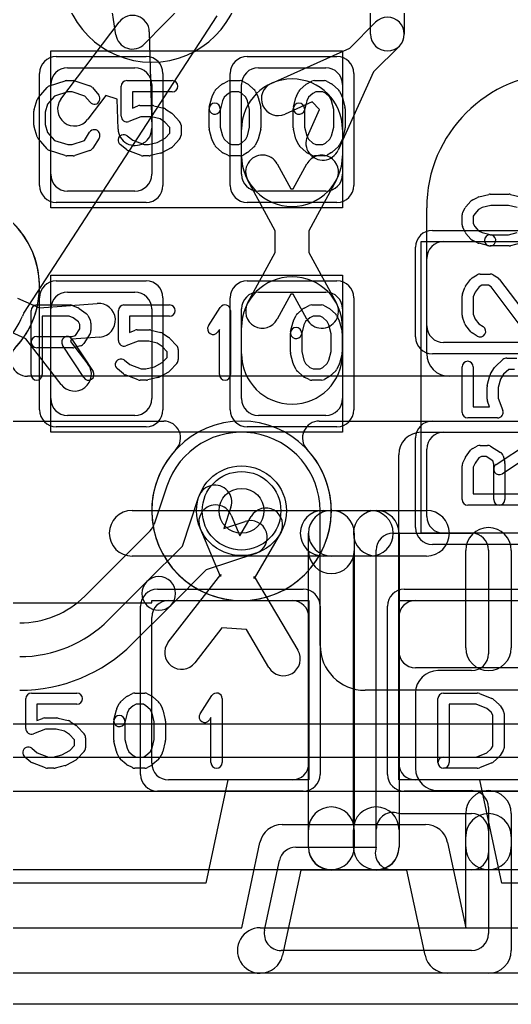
# Model space of a CAD drawing. Extents: x 0 to 23.1, y -0.5 to 20.
# Drawn here: x 12.112 to 14.302, y 0 to 4.389 of the extents above; entities that cross this region are included whole.
import ezdxf

# ---------------------------------------------------------------- set-up
doc = ezdxf.new("R2010")
doc.units = 0
for name, color, linetype in [('Hole', 1, 'CONTINUOUS'), ('L1', 3, 'CONTINUOUS'), ('L2', 3, 'CONTINUOUS'), ('L3', 3, 'CONTINUOUS'), ('L4', 3, 'CONTINUOUS'), ('MetalMask-A', 176, 'CONTINUOUS'), ('Outline', 7, 'CONTINUOUS'), ('PartsArea-A', 111, 'CONTINUOUS'), ('PartsSilk-A', 221, 'CONTINUOUS'), ('Resist-A', 2, 'CONTINUOUS'), ('Resist-B', 2, 'CONTINUOUS'), ('Silk-A', 140, 'CONTINUOUS')]:
    doc.layers.add(name, color=color, linetype=linetype)

msp = doc.modelspace()

# ---------------------------------------------------------------- linework, layer by layer
at = {"layer": 'Hole'}
msp.add_circle((13.1, 2.2), 0.1, dxfattribs=at)
at = {"layer": 'L1'}
for p, q in [((12.54018, 4.3221), (12.5023, 4.56976)), ((13.675, 4.325), (13.675, 4.52314)), ((13.825, 4.52314), (13.825, 4.325)), ((12.84305, 4.46023), (12.66796, 4.28103)), ((12.29544, 4.03558), (12.55447, 4.37863)), ((13.58167, 4.26273), (13.69697, 4.37803)), ((12.6893, 4.33529), (12.69993, 3.90556)), ((13.23243, 4.10508), (13.58167, 4.26273)), ((13.80303, 4.27197), (13.68773, 4.15667)), ((12.325, 4.175), (12.625, 4.175)), ((13.175, 4.175), (13.475, 4.175)), ((13.68773, 4.15667), (13.53008, 3.80743)), ((12.25, 3.7), (12.25, 4.1)), ((12.7, 4.1), (12.7, 3.7)), ((13.1, 3.7), (13.1, 4.1)), ((13.55, 4.1), (13.55, 3.7)), ((12.49517, 4.05118), (12.41514, 3.9452)), ((12.54669, 4.0344), (12.49517, 4.05118)), ((12.54997, 3.90186), (12.54669, 4.0344)), ((13.41442, 4.02265), (13.29415, 3.96836)), ((13.44765, 3.98942), (13.41442, 4.02265)), ((13.39336, 3.86915), (13.44765, 3.98942)), ((13.1, 3.78214), (13.1, 3.9)), ((13.55, 3.9), (13.55, 3.78214)), ((13.25905, 3.74642), (13.31945, 3.63489)), ((13.33055, 3.63489), (13.39095, 3.74642)), ((13.25, 3.44814), (13.12715, 3.675)), ((13.52285, 3.675), (13.4, 3.44814)), ((12.625, 3.625), (12.325, 3.625)), ((13.475, 3.625), (13.175, 3.625)), ((13.31945, 3.63489), (13.33055, 3.63489)), ((13.925, 2.9), (13.925, 3.55)), ((13.25, 3.35186), (13.25, 3.44814)), ((13.4, 3.44814), (13.4, 3.35186)), ((14, 3.4), (14.4, 3.4)), ((13.12715, 3.125), (13.25, 3.35186)), ((13.4, 3.35186), (13.52285, 3.125)), ((13.925, 3.025), (13.925, 3.325)), ((12.325, 3.175), (12.625, 3.175)), ((13.175, 3.175), (13.475, 3.175)), ((13.31945, 3.16511), (13.25905, 3.05358)), ((13.33055, 3.16511), (13.31945, 3.16511)), ((13.39095, 3.05358), (13.33055, 3.16511)), ((12.10246, 3.14765), (12.20025, 3.10419)), ((12.20025, 3.10419), (12.45745, 3.12431)), ((12.25, 2.7), (12.25, 3.1)), ((12.7, 3.1), (12.7, 2.7)), ((13.1, 2.7), (13.1, 3.1)), ((13.55, 3.1), (13.55, 2.7)), ((12.13934, 2.96711), (12.04156, 3.01056)), ((13.1, 2.9), (13.1, 3.01786)), ((13.55, 3.01786), (13.55, 2.9)), ((12.29673, 2.76272), (12.13934, 2.96711)), ((12.3427, 2.96488), (12.33819, 2.95472)), ((12.33819, 2.95472), (12.41557, 2.85424)), ((12.46915, 2.97477), (12.3427, 2.96488)), ((14.4, 2.95), (14, 2.95)), ((14.5, 2.8), (14.025, 2.8)), ((12.625, 2.625), (12.325, 2.625)), ((13.475, 2.625), (13.175, 2.625)), ((13.9, 2.55), (14.4, 2.55)), ((14, 2.55), (14.4, 2.55)), ((13.925, 2.175), (13.925, 2.475)), ((13.8, 1.57497), (13.8, 2.45)), ((13.05396, 2.1805), (13.09302, 2.08822)), ((13.09302, 2.08822), (13.14326, 2.17492)), ((13.00658, 1.9076), (12.91582, 2.12204)), ((13.27304, 2.09972), (13.15628, 1.89824)), ((14.4, 2.1), (14, 2.1)), ((12.77314, 1.61412), (13.00715, 1.91672)), ((13.00715, 1.91672), (13.00658, 1.9076)), ((13.15628, 1.89824), (13.15685, 1.90736)), ((13.15685, 1.90736), (13.35137, 1.57799)), ((12.775, 1.8), (13.325, 1.8)), ((13.875, 1.8), (14.425, 1.8)), ((12.7, 1.075), (12.7, 1.725)), ((13.4, 1.725), (13.4, 1.075)), ((13.8, 1.075), (13.8, 1.725)), ((13.01207, 1.67788), (12.8918, 1.52236)), ((13.12223, 1.671), (13.01207, 1.67788)), ((13.22221, 1.50171), (13.12223, 1.671)), ((14.42503, 1.5), (13.87497, 1.5)), ((13.325, 1), (12.775, 1)), ((14.425, 1), (13.875, 1))]:
    msp.add_line(p, q, dxfattribs=at)
msp.add_circle((13.1, 2.2), 0.2, dxfattribs=at)
for centre, radius, start, end in [((12.61432, 4.33344), 0.075, 1.41339, 142.94521), ((13.75, 4.325), 0.075, -45, 135), ((12.61432, 4.33344), 0.075, -171.30379, -44.3355), ((13.75, 4.325), 0.075, 180, 0), ((12.325, 4.1), 0.075, 90, 180), ((12.625, 4.1), 0.075, 0, 90), ((13.175, 4.1), 0.075, 90, 180), ((13.475, 4.1), 0.075, 0, 90), ((14.525, 3.55), 0.6, 90, 180), ((13.325, 3.9), 0.225, 0, 180), ((13.26329, 4.03672), 0.075, 114.29601, -65.70504), ((12.35529, 3.99039), 0.075, 142.94521, -37.0557), ((12.62495, 3.90371), 0.075, -178.58661, 1.41701), ((13.46172, 3.83829), 0.075, 155.70398, -24.29496), ((13.325, 3.78214), 0.225, 180, 0), ((13.1931, 3.71071), 0.075, 28.43425, -151.56321), ((13.4569, 3.71071), 0.075, -28.43425, 151.56321), ((12.325, 3.7), 0.075, 180, -90), ((12.625, 3.7), 0.075, -90, 0), ((13.175, 3.7), 0.075, 180, -90), ((13.475, 3.7), 0.075, -90, 0), ((14, 3.325), 0.075, 90, 180), ((13.325, 3.01786), 0.225, 0, 180), ((12.325, 3.1), 0.075, 90, 180), ((12.625, 3.1), 0.075, 0, 90), ((13.175, 3.1), 0.075, 90, 180), ((13.475, 3.1), 0.075, 0, 90), ((12.4633, 3.04954), 0.075, -85.5263, 94.47248), ((13.1931, 3.08929), 0.075, 151.56575, -28.43679), ((13.4569, 3.08929), 0.075, -151.56575, 28.43679), ((14, 3.025), 0.075, 180, -90), ((13.325, 2.9), 0.225, 180, 0), ((14.025, 2.9), 0.1, 180, -90), ((12.35615, 2.80848), 0.075, -142.39973, 37.59886), ((12.325, 2.7), 0.075, 180, -90), ((12.625, 2.7), 0.075, -90, 0), ((13.175, 2.7), 0.075, 180, -90), ((13.475, 2.7), 0.075, -90, 0), ((13.9, 2.45), 0.1, 90, 180), ((14, 2.475), 0.075, 90, 180), ((12.98489, 2.15127), 0.075, 22.93778, -157.05907), ((13.20815, 2.13732), 0.075, -30.08981, 149.90819), ((14, 2.175), 0.075, 180, -90), ((12.775, 1.725), 0.075, 90, 180), ((13.325, 1.725), 0.075, 0, 90), ((13.875, 1.725), 0.075, 90, 180), ((12.83247, 1.56824), 0.075, 142.28515, -37.71563), ((13.28679, 1.53985), 0.075, -149.43453, 30.56518), ((13.87497, 1.57497), 0.07497, 180, -90), ((12.775, 1.075), 0.075, 180, -90), ((13.325, 1.075), 0.075, -90, 0), ((13.875, 1.075), 0.075, 180, -90)]:
    msp.add_arc(centre, radius, start, end, dxfattribs=at)
at = {"layer": 'L2'}
msp.add_line((20.22071, 0.6), (2.37929, 0.6), dxfattribs=at)
for centre, start, end in [((12.7, 4.6), 90, -90), ((12.7, 4.6), -90, 90), ((11.8, 3.19999), -89.47865, 102.16638), ((13.1, 2.2), 90, -90), ((13.1, 2.2), -90, 90)]:
    msp.add_arc(centre, 0.40004, start, end, dxfattribs=at)
at = {"layer": 'L3'}
for p, q in [((14.8, 2.8), (12.1464, 2.8)), ((10.6465, 2.59996), (12.7535, 2.59996)), ((13.44651, 2.59996), (14.8, 2.59996)), ((20.22071, 0.6), (2.37929, 0.6))]:
    msp.add_line(p, q, dxfattribs=at)
for centre, radius, start, end in [((12.7, 4.6), 0.40004, 90, -90), ((12.7, 4.6), 0.40004, -90, 90), ((11.8, 3.2), 0.40004, -43.17675, -136.82325), ((12.1464, 2.87497), 0.07497, 136.82147, -90), ((12.7535, 2.52496), 0.075, -43.66025, 90), ((13.4465, 2.52495), 0.07501, 89.99236, -136.83681), ((13.09999, 2.19998), 0.40005, 136.92761, 43.16258)]:
    msp.add_arc(centre, radius, start, end, dxfattribs=at)
at = {"layer": 'L4'}
for p, q in [((12.13089, 3.08087), (12.99125, 4.40583)), ((12.76769, 2.31), (12.711, 2.14042)), ((12.83649, 2.04255), (12.91032, 2.26341)), ((13.05258, 2.21585), (13.02081, 2.12081)), ((13.45004, 1.59995), (13.45004, 2.2)), ((13.02081, 2.12081), (13.11585, 2.15258)), ((12.69234, 2.1106), (12.40182, 1.82005)), ((12.67845, 1.88451), (12.83649, 2.04255)), ((13.16341, 2.01032), (12.94255, 1.93649)), ((12.94255, 1.93649), (12.78451, 1.77845)), ((12.50791, 1.71397), (12.67845, 1.88451)), ((12.78451, 1.77845), (12.61398, 1.6079)), ((15.9769, 1.39995), (13.65004, 1.39995)), ((4.78812, 1.24991), (16.13658, 1.24991)), ((16.13658, 1.09991), (4.78812, 1.09991)), ((4.78812, 0.94987), (16.13658, 0.94987)), ((20.22071, 0.6), (2.37929, 0.6))]:
    msp.add_line(p, q, dxfattribs=at)
msp.add_circle((13.1, 2.2), 0.2, dxfattribs=at)
for centre, radius, start, end in [((12.19379, 3.04002), 0.07501, 146.99855, 157.89077), ((11.79999, 3.19999), 0.35005, -44.84954, -22.10779), ((13.1, 2.2), 0.35004, 0, 161.65512), ((12.69656, 2.33378), 0.075, -18.48568, -18.34798), ((12.98145, 2.23963), 0.075, -18.48568, 161.51587), ((13.13963, 2.08145), 0.075, -71.51432, 108.48413), ((12.63931, 2.16363), 0.075, -45, -44.38417), ((12.63987, 2.1642), 0.075, -44.9946, -18.48568), ((12.73148, 1.83148), 0.075, -45, 135), ((12.73148, 1.83148), 0.075, 135, -45), ((12.11194, 2.10996), 0.40997, -90.0028, -45.00297), ((12.11193, 2.10995), 0.56, -90.00102, -45), ((12.11193, 2.10995), 0.71, -90.00081, -45), ((13.65004, 1.59995), 0.2, 180, -90)]:
    msp.add_arc(centre, radius, start, end, dxfattribs=at)
at = {"layer": 'MetalMask-A'}
for p, q in [((12.325, 4.175), (12.625, 4.175)), ((13.175, 4.175), (13.475, 4.175)), ((12.25, 3.7), (12.25, 4.1)), ((12.7, 4.1), (12.7, 3.7)), ((13.1, 3.7), (13.1, 4.1)), ((13.55, 4.1), (13.55, 3.7)), ((12.625, 3.625), (12.325, 3.625)), ((13.475, 3.625), (13.175, 3.625)), ((14, 3.4), (14.4, 3.4)), ((13.925, 3.025), (13.925, 3.325)), ((12.325, 3.175), (12.625, 3.175)), ((13.175, 3.175), (13.475, 3.175)), ((12.25, 2.7), (12.25, 3.1)), ((12.7, 3.1), (12.7, 2.7)), ((13.1, 2.7), (13.1, 3.1)), ((13.55, 3.1), (13.55, 2.7)), ((14.4, 2.95), (14, 2.95)), ((12.625, 2.625), (12.325, 2.625)), ((13.475, 2.625), (13.175, 2.625)), ((14, 2.55), (14.4, 2.55)), ((13.925, 2.175), (13.925, 2.475)), ((14.4, 2.1), (14, 2.1)), ((12.775, 1.8), (13.325, 1.8)), ((13.875, 1.8), (14.425, 1.8)), ((12.7, 1.075), (12.7, 1.725)), ((13.4, 1.725), (13.4, 1.075)), ((13.8, 1.075), (13.8, 1.725)), ((13.325, 1), (12.775, 1)), ((14.425, 1), (13.875, 1))]:
    msp.add_line(p, q, dxfattribs=at)
for centre, start, end in [((12.325, 4.1), 90, 180), ((12.625, 4.1), 0, 90), ((13.175, 4.1), 90, 180), ((13.475, 4.1), 0, 90), ((12.325, 3.7), 180, -90), ((12.625, 3.7), -90, 0), ((13.175, 3.7), 180, -90), ((13.475, 3.7), -90, 0), ((14, 3.325), 90, 180), ((12.325, 3.1), 90, 180), ((12.625, 3.1), 0, 90), ((13.175, 3.1), 90, 180), ((13.475, 3.1), 0, 90), ((14, 3.025), 180, -90), ((12.325, 2.7), 180, -90), ((12.625, 2.7), -90, 0), ((13.175, 2.7), 180, -90), ((13.475, 2.7), -90, 0), ((14, 2.475), 90, 180), ((14, 2.175), 180, -90), ((12.775, 1.725), 90, 180), ((13.325, 1.725), 0, 90), ((13.875, 1.725), 90, 180), ((12.775, 1.075), 180, -90), ((13.325, 1.075), -90, 0), ((13.875, 1.075), 180, -90)]:
    msp.add_arc(centre, 0.075, start, end, dxfattribs=at)
at = {"layer": 'Outline'}
msp.add_line((20.65, 0), (1.95, 0), dxfattribs=at)
at = {"layer": 'PartsArea-A'}
for p, q in [((12.25, 3.55), (12.25, 4.25)), ((12.25, 4.25), (13.55, 4.25)), ((13.55, 4.25), (13.55, 3.55)), ((13.55, 3.55), (12.25, 3.55)), ((13.9, 2.1), (13.9, 3.4)), ((13.9, 3.4), (14.5, 3.4)), ((12.25, 2.55), (12.25, 3.25)), ((12.25, 3.25), (13.55, 3.25)), ((13.55, 3.25), (13.55, 2.55)), ((13.55, 2.55), (12.25, 2.55)), ((14.5, 2.1), (13.9, 2.1)), ((12.7, 1.79), (12.7, 1.8)), ((12.7, 1.8), (13.4, 1.8)), ((13.4, 1.8), (13.4, 1)), ((13.8, 1), (13.8, 1.8)), ((13.8, 1.8), (14.5, 1.8)), ((11.9, 1.79), (12.7, 1.79)), ((13.03836, 1), (12.94048, 0.53999)), ((13.4, 1), (13.03836, 1)), ((14.16164, 1), (13.8, 1)), ((14.25952, 0.54), (14.16164, 1)), ((12.94048, 0.53999), (11.65952, 0.54)), ((15.54048, 0.53999), (14.25952, 0.54))]:
    msp.add_line(p, q, dxfattribs=at)
at = {"layer": 'PartsSilk-A'}
for p, q in [((12.19508, 4.04239), (12.23397, 4.08683)), ((12.24516, 4.09418), (12.3146, 4.1164)), ((12.32222, 4.11759), (12.35, 4.11759)), ((12.3579, 4.11631), (12.42457, 4.09409)), ((12.43588, 4.08637), (12.46365, 4.05304)), ((12.56389, 3.95926), (12.56389, 4.09259)), ((12.58889, 4.11759), (12.79167, 4.11759)), ((12.98617, 4.07795), (13.01117, 4.10017)), ((13.0166, 4.10384), (13.03882, 4.11495)), ((13.05, 4.11759), (13.09444, 4.11759)), ((13.10684, 4.1143), (13.12629, 4.10319)), ((13.1305, 4.10017), (13.1555, 4.07795)), ((13.36117, 4.07795), (13.38617, 4.10017)), ((13.3916, 4.10384), (13.41382, 4.11495)), ((13.425, 4.11759), (13.46944, 4.11759)), ((13.48184, 4.1143), (13.50129, 4.10319)), ((13.5055, 4.10017), (13.5305, 4.07795)), ((12.26702, 4.04868), (12.23618, 4.01344)), ((12.32612, 4.06759), (12.26702, 4.04868)), ((12.34594, 4.06759), (12.32612, 4.06759)), ((12.40202, 4.0489), (12.34594, 4.06759)), ((12.42523, 4.02104), (12.40202, 4.0489)), ((12.79167, 4.06759), (12.61389, 4.06759)), ((12.61389, 4.06759), (12.61389, 3.99554)), ((12.95631, 3.99865), (12.96742, 4.0431)), ((12.96931, 4.04822), (12.98042, 4.07044)), ((13.02299, 4.04377), (13.01526, 4.02831)), ((13.04192, 4.0606), (13.02299, 4.04377)), ((13.0559, 4.06759), (13.04192, 4.0606)), ((13.0878, 4.06759), (13.0559, 4.06759)), ((13.09923, 4.06106), (13.0878, 4.06759)), ((13.11868, 4.04377), (13.09923, 4.06106)), ((13.12641, 4.02831), (13.11868, 4.04377)), ((13.16125, 4.07044), (13.17236, 4.04822)), ((13.17425, 4.0431), (13.18536, 3.99865)), ((13.33131, 3.99865), (13.34242, 4.0431)), ((13.34431, 4.04822), (13.35542, 4.07044)), ((13.39799, 4.04377), (13.39026, 4.02831)), ((13.41692, 4.0606), (13.39799, 4.04377)), ((13.4309, 4.06759), (13.41692, 4.0606)), ((13.4628, 4.06759), (13.4309, 4.06759)), ((13.47423, 4.06106), (13.4628, 4.06759)), ((13.49368, 4.04377), (13.47423, 4.06106)), ((13.50141, 4.02831), (13.49368, 4.04377)), ((13.53625, 4.07044), (13.54736, 4.04822)), ((13.54925, 4.0431), (13.56036, 3.99865)), ((12.17614, 3.98894), (12.19003, 4.03339)), ((12.23618, 4.01344), (12.225, 3.97766)), ((12.61389, 3.99554), (12.63832, 4.00484)), ((12.64722, 4.00648), (12.70278, 4.00648)), ((12.70884, 4.00573), (12.75328, 3.99462)), ((13.01526, 4.02831), (13.00481, 3.98653)), ((13.13611, 3.98951), (13.12641, 4.02831)), ((13.39026, 4.02831), (13.37981, 3.98653)), ((13.51111, 3.98951), (13.50141, 4.02831)), ((12.175, 3.91852), (12.175, 3.98148)), ((12.225, 3.97766), (12.225, 3.92234)), ((12.65182, 3.95648), (12.59779, 3.9359)), ((12.6997, 3.95648), (12.65182, 3.95648)), ((12.73696, 3.94717), (12.6997, 3.95648)), ((12.76109, 3.99117), (12.78887, 3.97265)), ((12.79343, 3.96875), (12.82399, 3.93542)), ((12.95556, 3.90741), (12.95556, 3.99259)), ((13.00556, 3.99259), (13.00556, 3.91049)), ((13.13611, 3.91049), (13.13611, 3.98951)), ((13.18611, 3.99259), (13.18611, 3.90741)), ((13.33056, 3.90741), (13.33056, 3.99259)), ((13.38056, 3.99259), (13.38056, 3.91049)), ((13.51111, 3.91049), (13.51111, 3.98951)), ((13.56111, 3.99259), (13.56111, 3.90741)), ((12.19003, 3.86661), (12.17614, 3.91106)), ((12.225, 3.92234), (12.23618, 3.88656)), ((12.75862, 3.93273), (12.73696, 3.94717)), ((12.78056, 3.90879), (12.75862, 3.93273)), ((12.78056, 3.8838), (12.78056, 3.90879)), ((12.83056, 3.91852), (12.83056, 3.87407)), ((13.00556, 3.91049), (13.01526, 3.87169)), ((13.12641, 3.87169), (13.13611, 3.91049)), ((13.38056, 3.91049), (13.39026, 3.87169)), ((13.50141, 3.87169), (13.51111, 3.91049)), ((12.23618, 3.88656), (12.26702, 3.85132)), ((12.40023, 3.8505), (12.42324, 3.88732)), ((12.59062, 3.87137), (12.61534, 3.8516)), ((12.75946, 3.86079), (12.78056, 3.8838)), ((12.96742, 3.8569), (12.95631, 3.90135)), ((13.01526, 3.87169), (13.02299, 3.85623)), ((13.11868, 3.85623), (13.12641, 3.87169)), ((13.18536, 3.90135), (13.17425, 3.8569)), ((13.34242, 3.8569), (13.33131, 3.90135)), ((13.39026, 3.87169), (13.39799, 3.85623)), ((13.49368, 3.85623), (13.50141, 3.87169)), ((13.56036, 3.90135), (13.54925, 3.8569)), ((12.23397, 3.81317), (12.19508, 3.85761)), ((12.26702, 3.85132), (12.32612, 3.83241)), ((12.32612, 3.83241), (12.34594, 3.83241)), ((12.34594, 3.83241), (12.40023, 3.8505)), ((12.46564, 3.86082), (12.43787, 3.81638)), ((12.58716, 3.81011), (12.55938, 3.83233)), ((12.61534, 3.8516), (12.66571, 3.83241)), ((12.66571, 3.83241), (12.68581, 3.83241)), ((12.68581, 3.83241), (12.72428, 3.84203)), ((12.72428, 3.84203), (12.75946, 3.86079)), ((12.82399, 3.85717), (12.79343, 3.82384)), ((12.98042, 3.82956), (12.96931, 3.85178)), ((13.01117, 3.79983), (12.98617, 3.82205)), ((13.02299, 3.85623), (13.04192, 3.8394)), ((13.04192, 3.8394), (13.0559, 3.83241)), ((13.0559, 3.83241), (13.0878, 3.83241)), ((13.0878, 3.83241), (13.09923, 3.83894)), ((13.09923, 3.83894), (13.11868, 3.85623)), ((13.1555, 3.82205), (13.1305, 3.79983)), ((13.17236, 3.85178), (13.16125, 3.82956)), ((13.35542, 3.82956), (13.34431, 3.85178)), ((13.38617, 3.79983), (13.36117, 3.82205)), ((13.39799, 3.85623), (13.41692, 3.8394)), ((13.41692, 3.8394), (13.4309, 3.83241)), ((13.4309, 3.83241), (13.4628, 3.83241)), ((13.4628, 3.83241), (13.47423, 3.83894)), ((13.47423, 3.83894), (13.49368, 3.85623)), ((13.5305, 3.82205), (13.5055, 3.79983)), ((13.54736, 3.85178), (13.53625, 3.82956)), ((12.3146, 3.7836), (12.24516, 3.80582)), ((12.35, 3.78241), (12.32222, 3.78241)), ((12.42457, 3.80591), (12.3579, 3.78369)), ((12.65221, 3.78405), (12.59388, 3.80627)), ((12.68889, 3.78241), (12.66111, 3.78241)), ((12.73939, 3.79427), (12.69495, 3.78316)), ((12.78676, 3.81868), (12.74509, 3.79646)), ((13.03882, 3.78505), (13.0166, 3.79616)), ((13.09444, 3.78241), (13.05, 3.78241)), ((13.12629, 3.79681), (13.10684, 3.7857)), ((13.41382, 3.78505), (13.3916, 3.79616)), ((13.46944, 3.78241), (13.425, 3.78241)), ((13.50129, 3.79681), (13.48184, 3.7857)), ((14.1569, 3.59925), (14.20135, 3.61036)), ((14.20741, 3.61111), (14.29259, 3.61111)), ((14.29865, 3.61036), (14.3431, 3.59925)), ((14.09983, 3.5555), (14.12205, 3.5805)), ((14.12956, 3.58625), (14.15178, 3.59736)), ((14.21049, 3.56111), (14.17169, 3.55141)), ((14.28951, 3.56111), (14.21049, 3.56111)), ((14.32831, 3.55141), (14.28951, 3.56111)), ((14.08241, 3.475), (14.08241, 3.51944)), ((14.0857, 3.53184), (14.09681, 3.55129)), ((14.13894, 3.52423), (14.13241, 3.5128)), ((14.13241, 3.5128), (14.13241, 3.4809)), ((14.15623, 3.54368), (14.13894, 3.52423)), ((14.17169, 3.55141), (14.15623, 3.54368)), ((14.13241, 3.4809), (14.1394, 3.46692)), ((14.09616, 3.4416), (14.08505, 3.46382)), ((14.12205, 3.41117), (14.09983, 3.43617)), ((14.1394, 3.46692), (14.15623, 3.44799)), ((14.15623, 3.44799), (14.17169, 3.44026)), ((14.17169, 3.44026), (14.21347, 3.42981)), ((14.20741, 3.43056), (14.28951, 3.43056)), ((14.28951, 3.43056), (14.32831, 3.44026)), ((14.15178, 3.39431), (14.12956, 3.40542)), ((14.20135, 3.38131), (14.1569, 3.39242)), ((14.29259, 3.38056), (14.20741, 3.38056)), ((14.3431, 3.39242), (14.29865, 3.38131)), ((14.12749, 3.23787), (14.14971, 3.25176)), ((14.16296, 3.25556), (14.20741, 3.25556)), ((14.22066, 3.25176), (14.24288, 3.23787)), ((14.0983, 3.20081), (14.12052, 3.23137)), ((14.17013, 3.20556), (14.15811, 3.19804)), ((14.20024, 3.20556), (14.17013, 3.20556)), ((14.21244, 3.19793), (14.20024, 3.20556)), ((14.24961, 3.2317), (14.36759, 3.07483)), ((14.0842, 3.16761), (14.09531, 3.19539)), ((14.14057, 3.17393), (14.13241, 3.15352)), ((14.15811, 3.19804), (14.14057, 3.17393)), ((14.37261, 2.98497), (14.21244, 3.19793)), ((12.1875, 3.11759), (12.3375, 3.11759)), ((12.57639, 3.11759), (12.77917, 3.11759)), ((13.4125, 3.11759), (13.45694, 3.11759)), ((14.08241, 3.07222), (14.08241, 3.15833)), ((14.13241, 3.15352), (14.13241, 3.07662)), ((12.1625, 2.80741), (12.1625, 3.09259)), ((12.34765, 3.11544), (12.37265, 3.10433)), ((12.3772, 3.1017), (12.40776, 3.07948)), ((12.55139, 2.95926), (12.55139, 3.09259)), ((12.95263, 3.0247), (13.00541, 3.10618)), ((13.05139, 3.09259), (13.05139, 2.80741)), ((13.34867, 3.07795), (13.37367, 3.10017)), ((13.3791, 3.10384), (13.40132, 3.11495)), ((13.46934, 3.1143), (13.48879, 3.10319)), ((13.493, 3.10017), (13.518, 3.07795)), ((14.13241, 3.07662), (14.14061, 3.05408)), ((12.3322, 3.06759), (12.2125, 3.06759)), ((12.2125, 3.06759), (12.2125, 2.80741)), ((12.34993, 3.05971), (12.3322, 3.06759)), ((12.37343, 3.04263), (12.34993, 3.05971)), ((12.37917, 3.03114), (12.37343, 3.04263)), ((12.37917, 3.01087), (12.37917, 3.03114)), ((12.41542, 3.07044), (12.42653, 3.04822)), ((12.42917, 3.03704), (12.42917, 3.0037)), ((12.77917, 3.06759), (12.60139, 3.06759)), ((12.60139, 3.06759), (12.60139, 2.99554)), ((13.31881, 2.99865), (13.32992, 3.0431)), ((13.33181, 3.04822), (13.34292, 3.07044)), ((13.38549, 3.04377), (13.37776, 3.02831)), ((13.40442, 3.0606), (13.38549, 3.04377)), ((13.4184, 3.06759), (13.40442, 3.0606)), ((13.4503, 3.06759), (13.4184, 3.06759)), ((13.46173, 3.06106), (13.4503, 3.06759)), ((13.48118, 3.04377), (13.46173, 3.06106)), ((13.48891, 3.02831), (13.48118, 3.04377)), ((13.52375, 3.07044), (13.53486, 3.04822)), ((13.53675, 3.0431), (13.54786, 2.99865)), ((14.09503, 3.03313), (14.08392, 3.06368)), ((14.14061, 3.05408), (14.1576, 3.03283)), ((14.1576, 3.03283), (14.17621, 3.0212)), ((12.36042, 2.98087), (12.37917, 3.01087)), ((12.42537, 2.99045), (12.39759, 2.94601)), ((12.60139, 2.99554), (12.62582, 3.00484)), ((12.63472, 3.00648), (12.69028, 3.00648)), ((12.69634, 3.00573), (12.74078, 2.99462)), ((12.74859, 2.99117), (12.77637, 2.97265)), ((13.00139, 3.00801), (12.99459, 2.99752)), ((13.00139, 2.80741), (13.00139, 3.00801)), ((13.31806, 2.90741), (13.31806, 2.99259)), ((13.37776, 3.02831), (13.36731, 2.98653)), ((13.36806, 2.99259), (13.36806, 2.91049)), ((13.49861, 2.98951), (13.48891, 3.02831)), ((13.49861, 2.91049), (13.49861, 2.98951)), ((13.54861, 2.99259), (13.54861, 2.90741)), ((14.12122, 2.99827), (14.099, 3.02605)), ((14.14971, 2.9788), (14.12749, 2.99269)), ((12.1875, 2.97685), (12.34533, 2.97685)), ((12.34453, 2.96553), (12.43898, 2.82109)), ((12.34533, 2.97685), (12.36042, 2.98087)), ((12.63932, 2.95648), (12.58529, 2.9359)), ((12.6872, 2.95648), (12.63932, 2.95648)), ((12.72446, 2.94717), (12.6872, 2.95648)), ((12.74612, 2.93273), (12.72446, 2.94717)), ((12.78093, 2.96875), (12.81149, 2.93542)), ((12.34861, 2.92685), (12.1875, 2.92685)), ((12.39714, 2.79373), (12.30269, 2.93817)), ((12.38283, 2.9351), (12.35505, 2.92769)), ((12.76806, 2.90879), (12.74612, 2.93273)), ((12.76806, 2.8838), (12.76806, 2.90879)), ((12.81806, 2.91852), (12.81806, 2.87407)), ((13.32992, 2.8569), (13.31881, 2.90135)), ((13.36806, 2.91049), (13.37776, 2.87169)), ((13.48891, 2.87169), (13.49861, 2.91049)), ((13.54786, 2.90135), (13.53675, 2.8569)), ((12.57812, 2.87137), (12.60284, 2.8516)), ((12.71178, 2.84203), (12.74696, 2.86079)), ((12.74696, 2.86079), (12.76806, 2.8838)), ((12.81149, 2.85717), (12.78093, 2.82384)), ((13.37776, 2.87169), (13.38549, 2.85623)), ((13.38549, 2.85623), (13.40442, 2.8394)), ((13.46173, 2.83894), (13.48118, 2.85623)), ((13.48118, 2.85623), (13.48891, 2.87169)), ((14.23125, 2.84343), (14.26458, 2.87399)), ((14.28148, 2.88056), (14.32593, 2.88056)), ((12.57466, 2.81011), (12.54688, 2.83233)), ((12.60284, 2.8516), (12.65321, 2.83241)), ((12.65321, 2.83241), (12.67331, 2.83241)), ((12.67331, 2.83241), (12.71178, 2.84203)), ((12.77426, 2.81868), (12.73259, 2.79646)), ((13.34292, 2.82956), (13.33181, 2.85178)), ((13.37367, 2.79983), (13.34867, 2.82205)), ((13.40442, 2.8394), (13.4184, 2.83241)), ((13.4184, 2.83241), (13.4503, 2.83241)), ((13.4503, 2.83241), (13.46173, 2.83894)), ((13.518, 2.82205), (13.493, 2.79983)), ((13.53486, 2.85178), (13.52375, 2.82956)), ((14.08241, 2.63889), (14.08241, 2.84167)), ((14.13241, 2.84167), (14.13241, 2.66389)), ((14.20883, 2.81109), (14.22735, 2.83887)), ((14.29121, 2.83056), (14.26727, 2.80862)), ((14.3162, 2.83056), (14.29121, 2.83056)), ((12.63971, 2.78405), (12.58138, 2.80627)), ((12.67639, 2.78241), (12.64861, 2.78241)), ((12.72689, 2.79427), (12.68245, 2.78316)), ((13.40132, 2.78505), (13.3791, 2.79616)), ((13.45694, 2.78241), (13.4125, 2.78241)), ((13.48879, 2.79681), (13.46934, 2.7857)), ((14.19427, 2.75884), (14.20538, 2.80328)), ((14.25283, 2.78696), (14.24352, 2.7497)), ((14.26727, 2.80862), (14.25283, 2.78696)), ((14.19352, 2.69722), (14.19352, 2.75278)), ((14.24352, 2.7497), (14.24352, 2.70182)), ((14.20446, 2.66389), (14.19516, 2.68832)), ((14.24352, 2.70182), (14.2641, 2.64779)), ((14.13241, 2.66389), (14.20446, 2.66389)), ((14.24074, 2.61389), (14.10741, 2.61389)), ((14.0983, 2.4397), (14.12052, 2.47026)), ((14.12956, 2.47792), (14.15178, 2.48903)), ((14.16296, 2.49167), (14.1963, 2.49167)), ((14.20955, 2.48787), (14.25399, 2.46009)), ((14.23447, 2.40703), (14.37891, 2.50148)), ((14.40627, 2.45964), (14.26183, 2.36519)), ((14.08456, 2.41015), (14.09567, 2.43515)), ((14.15737, 2.43593), (14.14029, 2.41243)), ((14.16886, 2.44167), (14.15737, 2.43593)), ((14.18913, 2.44167), (14.16886, 2.44167)), ((14.21913, 2.42292), (14.18913, 2.44167)), ((14.22315, 2.40783), (14.21913, 2.42292)), ((14.2649, 2.44533), (14.27231, 2.41755)), ((14.08241, 2.25), (14.08241, 2.4)), ((14.14029, 2.41243), (14.13241, 2.3947)), ((14.13241, 2.3947), (14.13241, 2.275)), ((14.22315, 2.25), (14.22315, 2.40783)), ((14.27315, 2.41111), (14.27315, 2.25)), ((14.13241, 2.275), (14.39259, 2.275)), ((12.61223, 2.2016), (13.7, 2.2016)), ((13.5, 2.2016), (13.92424, 2.2016)), ((13.7, 2.2016), (13.92424, 2.2016)), ((14.39259, 2.225), (14.10741, 2.225)), ((13.3984, 0.7), (13.3984, 2.1)), ((13.6016, 2.1), (13.6016, 0.8016)), ((13.775, 2.1), (14.125, 2.1)), ((13.8016, 2.1), (13.8016, 0.7)), ((13.7, 0.7), (13.7, 2.025)), ((14.0984, 1.58918), (14.0984, 2.0234)), ((14.2, 2.025), (14.2, 1.56258)), ((14.3016, 2.0234), (14.3016, 1.58918)), ((13.5984, 1.9984), (12.61223, 1.9984)), ((13.92424, 1.9984), (13.5, 1.9984)), ((13.5984, 0.8016), (13.5984, 1.9984)), ((13.92424, 1.9984), (13.7, 1.9984)), ((14.125, 1.48758), (13.975, 1.48758)), ((12.13889, 1.22925), (12.13889, 1.36258)), ((12.16389, 1.38758), (12.36667, 1.38758)), ((12.56117, 1.34794), (12.58617, 1.37016)), ((12.5916, 1.37383), (12.61382, 1.38494)), ((12.625, 1.38758), (12.66944, 1.38758)), ((12.68184, 1.38429), (12.70129, 1.37318)), ((12.7055, 1.37016), (12.7305, 1.34794)), ((12.91513, 1.29469), (12.96791, 1.37617)), ((13.01389, 1.36258), (13.01389, 1.0774)), ((13.875, 1.38758), (13.875, 1.0524)), ((13.975, 1.0774), (13.975, 1.36258)), ((14, 1.38758), (14.15, 1.38758)), ((14.15928, 1.38579), (14.21484, 1.36357)), ((12.36667, 1.33758), (12.18889, 1.33758)), ((12.18889, 1.33758), (12.18889, 1.26553)), ((12.54431, 1.31821), (12.55542, 1.34043)), ((12.61692, 1.33059), (12.59799, 1.31376)), ((12.6309, 1.33758), (12.61692, 1.33059)), ((12.6628, 1.33758), (12.6309, 1.33758)), ((12.67423, 1.33105), (12.6628, 1.33758)), ((12.69368, 1.31376), (12.67423, 1.33105)), ((12.73625, 1.34043), (12.74736, 1.31821)), ((14.14519, 1.33758), (14.025, 1.33758)), ((14.025, 1.33758), (14.025, 1.0774)), ((14.19222, 1.31877), (14.14519, 1.33758)), ((14.21126, 1.30184), (14.19222, 1.31877)), ((14.22217, 1.35905), (14.24717, 1.33683)), ((14.25176, 1.33138), (14.26564, 1.30916)), ((12.18889, 1.26553), (12.21332, 1.27483)), ((12.22222, 1.27647), (12.27778, 1.27647)), ((12.28384, 1.27572), (12.32828, 1.26461)), ((12.53131, 1.26864), (12.54242, 1.31309)), ((12.59026, 1.2983), (12.57981, 1.25652)), ((12.59799, 1.31376), (12.59026, 1.2983)), ((12.70141, 1.2983), (12.69368, 1.31376)), ((12.71111, 1.2595), (12.70141, 1.2983)), ((12.74925, 1.31309), (12.76036, 1.26864)), ((12.96389, 1.278), (12.95709, 1.26751)), ((12.96389, 1.0774), (12.96389, 1.278)), ((14.21944, 1.28875), (14.21126, 1.30184)), ((14.21944, 1.15123), (14.21944, 1.28875)), ((14.26944, 1.29592), (14.26944, 1.14406)), ((12.33609, 1.26116), (12.36387, 1.24264)), ((12.36843, 1.23874), (12.39899, 1.20541)), ((12.53056, 1.1774), (12.53056, 1.26258)), ((12.58056, 1.26258), (12.58056, 1.18048)), ((12.71111, 1.18048), (12.71111, 1.2595)), ((12.76111, 1.26258), (12.76111, 1.1774)), ((12.22682, 1.22647), (12.17279, 1.20589)), ((12.2747, 1.22647), (12.22682, 1.22647)), ((12.31196, 1.21716), (12.2747, 1.22647)), ((12.33362, 1.20272), (12.31196, 1.21716)), ((12.35556, 1.17878), (12.33362, 1.20272)), ((12.40556, 1.18851), (12.40556, 1.14406)), ((12.16562, 1.14136), (12.19034, 1.12159)), ((12.33446, 1.13078), (12.35556, 1.15379)), ((12.35556, 1.15379), (12.35556, 1.17878)), ((12.54242, 1.12689), (12.53131, 1.17134)), ((12.58056, 1.18048), (12.59026, 1.14168)), ((12.59026, 1.14168), (12.59799, 1.12622)), ((12.69368, 1.12622), (12.70141, 1.14168)), ((12.70141, 1.14168), (12.71111, 1.18048)), ((12.76036, 1.17134), (12.74925, 1.12689)), ((14.21126, 1.13814), (14.21944, 1.15123)), ((12.16216, 1.0801), (12.13438, 1.10232)), ((12.19034, 1.12159), (12.24071, 1.1024)), ((12.24071, 1.1024), (12.26081, 1.1024)), ((12.26081, 1.1024), (12.29928, 1.11202)), ((12.29928, 1.11202), (12.33446, 1.13078)), ((12.39899, 1.12716), (12.36843, 1.09383)), ((12.55542, 1.09955), (12.54431, 1.12177)), ((12.59799, 1.12622), (12.61692, 1.10939)), ((12.61692, 1.10939), (12.6309, 1.1024)), ((12.6309, 1.1024), (12.6628, 1.1024)), ((12.6628, 1.1024), (12.67423, 1.10893)), ((12.67423, 1.10893), (12.69368, 1.12622)), ((12.74736, 1.12177), (12.73625, 1.09955)), ((14, 1.1024), (14.14519, 1.1024)), ((14.14519, 1.1024), (14.19222, 1.12121)), ((14.19222, 1.12121), (14.21126, 1.13814)), ((14.24717, 1.10315), (14.22217, 1.08093)), ((14.26564, 1.13082), (14.25176, 1.1086)), ((12.22721, 1.05404), (12.16888, 1.07626)), ((12.31439, 1.06426), (12.26995, 1.05315)), ((12.36176, 1.08867), (12.32009, 1.06645)), ((12.58617, 1.06982), (12.56117, 1.09204)), ((12.61382, 1.05504), (12.5916, 1.06615)), ((12.70129, 1.0668), (12.68184, 1.05569)), ((12.7305, 1.09204), (12.7055, 1.06982)), ((14.21484, 1.07641), (14.15928, 1.05419)), ((12.26389, 1.0524), (12.23611, 1.0524)), ((12.66944, 1.0524), (12.625, 1.0524)), ((14.15, 1.0524), (14, 1.0524)), ((13.975, 0.9524), (14.125, 0.9524)), ((14.0984, 0.3416), (14.0984, 0.8508)), ((14.2, 0.8774), (14.2, 0.315)), ((14.3016, 0.8508), (14.3016, 0.24)), ((13.28124, 0.8016), (13.5984, 0.8016)), ((13.6016, 0.8016), (13.91876, 0.8016)), ((13.1011, 0.34159), (13.18186, 0.72114)), ((14.01814, 0.72115), (14.0989, 0.3416)), ((13.34196, 0.7), (13.7, 0.7)), ((13.20264, 0.3306), (13.2686, 0.64061)), ((13.3635, 0.5984), (13.28274, 0.21885)), ((13.7, 0.5984), (13.3635, 0.5984)), ((13.8365, 0.5984), (13.5, 0.5984)), ((13.91726, 0.21885), (13.8365, 0.5984)), ((11.4989, 0.3416), (13.1011, 0.34159)), ((13.18336, 0.34159), (14.0984, 0.3416)), ((14.0989, 0.3416), (15.7011, 0.34159)), ((14.125, 0.24), (13.276, 0.23999)), ((13.18336, 0.13839), (11.41664, 0.1384)), ((14.2, 0.1384), (13.18336, 0.13839)), ((15.78336, 0.13839), (14.01664, 0.1384))]:
    msp.add_line(p, q, dxfattribs=at)
for centre, radius, start, end in [((12.25278, 4.07037), 0.025, 107.74642, 138.81192), ((12.32222, 4.09259), 0.025, 90, 107.74642), ((12.35, 4.09259), 0.025, 71.57954, 90), ((12.41667, 4.07037), 0.025, 39.7909, 71.57954), ((12.58889, 4.09259), 0.025, 90, 180), ((12.79167, 4.09259), 0.025, -90, 90), ((13.02778, 4.08148), 0.025, 116.56505, 131.62783), ((13.05, 4.09259), 0.025, 90, 116.56505), ((13.09444, 4.09259), 0.025, 60.26649, 90), ((13.11389, 4.08148), 0.025, 48.37217, 60.26649), ((13.40278, 4.08148), 0.025, 116.56505, 131.62783), ((13.425, 4.09259), 0.025, 90, 116.56505), ((13.46944, 4.09259), 0.025, 60.26649, 90), ((13.48889, 4.08148), 0.025, 48.37217, 60.26649), ((12.21389, 4.02593), 0.025, 138.81192, 162.63777), ((12.44444, 4.03704), 0.025, -140.2091, 39.8005), ((12.99167, 4.03704), 0.025, 153.43495, 165.96932), ((13.00278, 4.05926), 0.025, 131.62783, 153.43495), ((13.13889, 4.05926), 0.025, 26.56505, 48.37217), ((13.15, 4.03704), 0.025, 14.03068, 26.56505), ((13.36667, 4.03704), 0.025, 153.43495, 165.96932), ((13.37778, 4.05926), 0.025, 131.62783, 153.43495), ((13.51389, 4.05926), 0.025, 26.56505, 48.37217), ((13.525, 4.03704), 0.025, 14.03068, 26.56505), ((12.64722, 3.98148), 0.025, 90, 110.85364), ((12.70278, 3.98148), 0.025, 75.96932, 90), ((12.74722, 3.97037), 0.025, 56.30358, 75.96376), ((12.98056, 3.99259), 0.025, 0, 180), ((12.98056, 3.99259), 0.025, 165.96932, -14.03321), ((13.16111, 3.99259), 0.025, 0, 14.03068), ((13.35556, 3.99259), 0.025, 0, 180), ((13.35556, 3.99259), 0.025, 165.96932, -14.03321), ((13.53611, 3.99259), 0.025, 0, 14.03068), ((12.2, 3.98148), 0.025, 162.63777, 180), ((12.58889, 3.95926), 0.025, 180, -69.1435), ((12.775, 3.95185), 0.025, 42.5203, 56.30993), ((12.2, 3.91852), 0.025, 180, -162.63777), ((12.80556, 3.91852), 0.025, 0, 42.51745), ((12.98056, 3.90741), 0.025, 180, -165.96932), ((13.16111, 3.90741), 0.025, -14.03068, 0), ((13.35556, 3.90741), 0.025, 180, -165.96932), ((13.53611, 3.90741), 0.025, -14.03068, 0), ((12.21389, 3.87407), 0.025, -162.63777, -138.81192), ((12.44444, 3.87407), 0.025, -32.00538, 147.99925), ((12.575, 3.85185), 0.025, 51.33303, -128.65478), ((12.80556, 3.87407), 0.025, -42.5203, 0), ((12.775, 3.84074), 0.025, -61.9383, -42.51745), ((12.99167, 3.86296), 0.025, -165.96932, -153.43495), ((13.00278, 3.84074), 0.025, -153.43495, -131.62783), ((13.13889, 3.84074), 0.025, -48.37217, -26.56505), ((13.15, 3.86296), 0.025, -26.56505, -14.03068), ((13.36667, 3.86296), 0.025, -165.96932, -153.43495), ((13.37778, 3.84074), 0.025, -153.43495, -131.62783), ((13.51389, 3.84074), 0.025, -48.37217, -26.56505), ((13.525, 3.86296), 0.025, -26.56505, -14.03068), ((12.25278, 3.82963), 0.025, -138.81192, -107.74642), ((12.32222, 3.80741), 0.025, -107.74642, -90), ((12.35, 3.80741), 0.025, -90, -71.57954), ((12.41667, 3.82963), 0.025, -71.57954, -32.00538), ((12.60278, 3.82963), 0.025, -128.66697, -110.85364), ((12.66111, 3.80741), 0.025, -110.8565, -90), ((12.68889, 3.80741), 0.025, -90, -75.96376), ((12.73333, 3.81852), 0.025, -75.96932, -61.9318), ((13.02778, 3.81852), 0.025, -131.62783, -116.56505), ((13.05, 3.80741), 0.025, -116.56505, -90), ((13.09444, 3.80741), 0.025, -90, -60.26649), ((13.11389, 3.81852), 0.025, -60.26649, -48.37217), ((13.40278, 3.81852), 0.025, -131.62783, -116.56505), ((13.425, 3.80741), 0.025, -116.56505, -90), ((13.46944, 3.80741), 0.025, -90, -60.26649), ((13.48889, 3.81852), 0.025, -60.26649, -48.37217), ((14.16296, 3.575), 0.025, 104.03068, 116.56505), ((14.20741, 3.58611), 0.025, 90, 104.03068), ((14.29259, 3.58611), 0.025, 75.96932, 90), ((14.11852, 3.53889), 0.025, 138.37217, 150.26649), ((14.14074, 3.56389), 0.025, 116.56505, 138.37217), ((14.10741, 3.51944), 0.025, 150.26649, 180), ((14.10741, 3.475), 0.025, 180, -153.43495), ((14.11852, 3.45278), 0.025, -153.43495, -138.37217), ((14.20741, 3.40556), 0.025, 90, -90), ((14.20741, 3.40556), 0.025, -104.03068, 75.96679), ((14.14074, 3.42778), 0.025, -138.37217, -116.56505), ((14.16296, 3.41667), 0.025, -116.56505, -104.03068), ((14.29259, 3.40556), 0.025, -90, -75.96932), ((14.16296, 3.23056), 0.025, 90, 122.01002), ((14.20741, 3.23056), 0.025, 57.99462, 90), ((14.14074, 3.21667), 0.025, 122.00538, 143.97932), ((14.22963, 3.21667), 0.025, 36.9524, 57.98998), ((14.10741, 3.15833), 0.025, 158.2071, 180), ((14.11852, 3.18611), 0.025, 143.98274, 158.20215), ((12.1875, 3.09259), 0.025, 90, 180), ((12.3375, 3.09259), 0.025, 66.04914, 90), ((12.57639, 3.09259), 0.025, 90, 180), ((12.77917, 3.09259), 0.025, -90, 90), ((13.02639, 3.09259), 0.025, 0, 147.06619), ((13.4125, 3.09259), 0.025, 90, 116.56505), ((13.45694, 3.09259), 0.025, 60.26649, 90), ((12.3625, 3.08148), 0.025, 53.98274, 66.03964), ((12.39306, 3.05926), 0.025, 26.56505, 53.97932), ((13.36528, 3.05926), 0.025, 131.62783, 153.43495), ((13.39028, 3.08148), 0.025, 116.56505, 131.62783), ((13.47639, 3.08148), 0.025, 48.37217, 60.26649), ((13.50139, 3.05926), 0.025, 26.56505, 48.37217), ((12.40417, 3.03704), 0.025, 0, 26.56505), ((13.35417, 3.03704), 0.025, 153.43495, 165.96932), ((13.5125, 3.03704), 0.025, 14.03068, 26.56505), ((14.10741, 3.07222), 0.025, 180, -160.01539), ((14.11852, 3.04167), 0.025, -160.02081, -141.34522), ((12.40417, 3.0037), 0.025, -32.00538, 0), ((12.63472, 2.98148), 0.025, 90, 110.85364), ((12.69028, 2.98148), 0.025, 75.96932, 90), ((12.73472, 2.97037), 0.025, 56.30358, 75.96376), ((12.97361, 3.01111), 0.025, 147.06646, -32.93381), ((13.34306, 2.99259), 0.025, 0, 180), ((13.34306, 2.99259), 0.025, 165.96932, -14.03321), ((13.52361, 2.99259), 0.025, 0, 14.03068), ((14.14074, 3.01389), 0.025, -141.33303, -122.01002), ((14.16296, 3), 0.025, -122.00538, 57.98998), ((12.1875, 2.95185), 0.025, 90, -90), ((12.32361, 2.95185), 0.025, 33.18146, -146.81914), ((12.37639, 2.95926), 0.025, -75.07449, -32.01002), ((12.57639, 2.95926), 0.025, 180, -69.1435), ((12.7625, 2.95185), 0.025, 42.5203, 56.30993), ((12.34861, 2.95185), 0.025, -90, -75.06473), ((12.79306, 2.91852), 0.025, 0, 42.51745), ((13.34306, 2.90741), 0.025, 180, -165.96932), ((13.52361, 2.90741), 0.025, -14.03068, 0), ((12.5625, 2.85185), 0.025, 51.33303, -128.65478), ((12.79306, 2.87407), 0.025, -42.5203, 0), ((13.35417, 2.86296), 0.025, -165.96932, -153.43495), ((13.5125, 2.86296), 0.025, -26.56505, -14.03068), ((14.10741, 2.84167), 0.025, 0, 180), ((14.28148, 2.85556), 0.025, 90, 132.51745), ((12.41806, 2.80741), 0.025, -146.81854, 33.18086), ((12.59028, 2.82963), 0.025, -128.66697, -110.85364), ((12.7625, 2.84074), 0.025, -61.9383, -42.51745), ((13.36528, 2.84074), 0.025, -153.43495, -131.62783), ((13.50139, 2.84074), 0.025, -48.37217, -26.56505), ((14.22963, 2.79722), 0.025, 146.30358, 165.96376), ((14.24815, 2.825), 0.025, 132.5203, 146.30993), ((12.1875, 2.80741), 0.025, 180, 0), ((12.64861, 2.80741), 0.025, -110.8565, -90), ((12.67639, 2.80741), 0.025, -90, -75.96376), ((12.72083, 2.81852), 0.025, -75.96932, -61.9318), ((13.02639, 2.80741), 0.025, 180, 0), ((13.39028, 2.81852), 0.025, -131.62783, -116.56505), ((13.4125, 2.80741), 0.025, -116.56505, -90), ((13.45694, 2.80741), 0.025, -90, -60.26649), ((13.47639, 2.81852), 0.025, -60.26649, -48.37217), ((14.21852, 2.75278), 0.025, 165.96932, 180), ((14.21852, 2.69722), 0.025, 180, -159.14636), ((14.10741, 2.63889), 0.025, 180, -90), ((14.24074, 2.63889), 0.025, -90, 20.8565), ((14.14074, 2.45556), 0.025, 116.56505, 143.97932), ((14.16296, 2.46667), 0.025, 90, 116.56505), ((14.1963, 2.46667), 0.025, 57.99462, 90), ((14.24074, 2.43889), 0.025, 14.92551, 57.98998), ((14.11852, 2.425), 0.025, 143.98274, 156.03964), ((14.24815, 2.41111), 0.025, 0, 14.93527), ((14.10741, 2.4), 0.025, 156.04915, 180), ((14.24815, 2.38611), 0.025, 123.18146, -56.81914), ((14.10741, 2.25), 0.025, 180, -90), ((14.24815, 2.25), 0.025, 180, 0), ((12.61223, 2.1), 0.1016, 90, -90), ((13.5, 2.1), 0.1016, 90, -90), ((13.5, 2.1), 0.1016, 0, 180), ((13.7, 2.1), 0.1016, 90, -90), ((13.7, 2.1), 0.1016, 0, 90), ((13.92424, 2.1), 0.1016, -90, 90), ((13.92424, 2.1), 0.1016, -90, 90), ((14.2, 2.0234), 0.1016, 0, 180), ((13.775, 2.025), 0.075, 90, 180), ((14.125, 2.025), 0.075, 0, 90), ((14.2, 1.58918), 0.1016, 180, 0), ((14.125, 1.56258), 0.075, -90, 0), ((13.975, 1.38758), 0.1, 90, 180), ((12.16389, 1.36258), 0.025, 90, 180), ((12.36667, 1.36258), 0.025, -90, 90), ((12.60278, 1.35147), 0.025, 116.56505, 131.62783), ((12.625, 1.36258), 0.025, 90, 116.56505), ((12.66944, 1.36258), 0.025, 60.26649, 90), ((12.68889, 1.35147), 0.025, 48.37217, 60.26649), ((12.98889, 1.36258), 0.025, 0, 147.06619), ((14, 1.36258), 0.025, 90, 180), ((14.15, 1.36258), 0.025, 68.2071, 90), ((14.20556, 1.34036), 0.025, 48.37217, 68.20215), ((12.56667, 1.30703), 0.025, 153.43495, 165.96932), ((12.57778, 1.32925), 0.025, 131.62783, 153.43495), ((12.71389, 1.32925), 0.025, 26.56505, 48.37217), ((12.725, 1.30703), 0.025, 14.03068, 26.56505), ((14.23056, 1.31814), 0.025, 31.98594, 48.36931), ((12.22222, 1.25147), 0.025, 90, 110.85364), ((12.27778, 1.25147), 0.025, 75.96932, 90), ((12.55556, 1.26258), 0.025, 0, 180), ((12.93611, 1.2811), 0.025, 147.06646, -32.93381), ((14.24444, 1.29592), 0.025, 0, 31.99147), ((12.16389, 1.22925), 0.025, 180, -69.1435), ((12.32222, 1.24036), 0.025, 56.30358, 75.96376), ((12.35, 1.22184), 0.025, 42.5203, 56.30993), ((12.55556, 1.26258), 0.025, 165.96932, -14.03321), ((12.73611, 1.26258), 0.025, 0, 14.03068), ((12.38056, 1.18851), 0.025, 0, 42.51745), ((12.15, 1.12184), 0.025, 51.33303, -128.65478), ((12.38056, 1.14406), 0.025, -42.5203, 0), ((12.55556, 1.1774), 0.025, 180, -165.96932), ((12.73611, 1.1774), 0.025, -14.03068, 0), ((14.24444, 1.14406), 0.025, -31.98594, 0), ((12.56667, 1.13295), 0.025, -165.96932, -153.43495), ((12.57778, 1.11073), 0.025, -153.43495, -131.62783), ((12.71389, 1.11073), 0.025, -48.37217, -26.56505), ((12.725, 1.13295), 0.025, -26.56505, -14.03068), ((14, 1.0774), 0.025, 90, -90), ((14.23056, 1.12184), 0.025, -48.37217, -31.99147), ((12.17778, 1.09962), 0.025, -128.66697, -110.85364), ((12.23611, 1.0774), 0.025, -110.8565, -90), ((12.30833, 1.08851), 0.025, -75.96932, -61.9318), ((12.35, 1.11073), 0.025, -61.9383, -42.51745), ((12.60278, 1.08851), 0.025, -131.62783, -116.56505), ((12.625, 1.0774), 0.025, -116.56505, -90), ((12.66944, 1.0774), 0.025, -90, -60.26649), ((12.68889, 1.08851), 0.025, -60.26649, -48.37217), ((12.98889, 1.0774), 0.025, 180, 0), ((14, 1.0774), 0.025, 180, 0), ((14.15, 1.0774), 0.025, -90, -68.20215), ((14.20556, 1.09962), 0.025, -68.2071, -48.36931), ((12.26389, 1.0774), 0.025, -90, -75.96376), ((13.975, 1.0524), 0.1, 180, -90), ((14.2, 0.8508), 0.1016, 0, 180), ((14.125, 0.8774), 0.075, 0, 90), ((13.28124, 0.7), 0.1016, 90, 167.9911), ((13.91876, 0.7), 0.1016, 12.01441, 90), ((13.34196, 0.625), 0.075, 90, 167.98789), ((13.5, 0.7), 0.1016, 180, -90), ((13.7, 0.7), 0.1016, -90, 0), ((13.18336, 0.23999), 0.1016, 90, -89.99944), ((13.276, 0.31499), 0.075, 167.98741, -89.99944), ((14.125, 0.315), 0.075, -90, 0), ((14.2, 0.24), 0.1016, -90, 0), ((13.18336, 0.23999), 0.1016, -90, -12.01214), ((14.01664, 0.24), 0.1016, -167.98559, -90.00032)]:
    msp.add_arc(centre, radius, start, end, dxfattribs=at)
at = {"layer": 'Resist-A'}
for p, q in [((12.275, 4.225), (12.675, 4.225)), ((13.125, 4.225), (13.525, 4.225)), ((12.2, 3.65), (12.2, 4.15)), ((12.75, 4.15), (12.75, 3.65)), ((13.05, 3.65), (13.05, 4.15)), ((13.6, 4.15), (13.6, 3.65)), ((12.675, 3.575), (12.275, 3.575)), ((13.525, 3.575), (13.125, 3.575)), ((13.95, 3.45), (14.45, 3.45)), ((13.875, 2.975), (13.875, 3.375)), ((12.275, 3.225), (12.675, 3.225)), ((13.125, 3.225), (13.525, 3.225)), ((12.2, 2.65), (12.2, 3.15)), ((12.75, 3.15), (12.75, 2.65)), ((13.05, 2.65), (13.05, 3.15)), ((13.6, 3.15), (13.6, 2.65)), ((14.45, 2.9), (13.95, 2.9)), ((13.95, 2.6), (14.45, 2.6)), ((12.675, 2.575), (12.275, 2.575)), ((13.525, 2.575), (13.125, 2.575)), ((13.875, 2.125), (13.875, 2.525)), ((14.45, 2.05), (13.95, 2.05)), ((12.725, 1.85), (13.375, 1.85)), ((13.825, 1.85), (14.475, 1.85)), ((12.65, 1.025), (12.65, 1.775)), ((13.45, 1.775), (13.45, 1.025)), ((13.75, 1.025), (13.75, 1.775)), ((13.375, 0.95), (12.725, 0.95)), ((14.475, 0.95), (13.825, 0.95))]:
    msp.add_line(p, q, dxfattribs=at)
msp.add_circle((13.1, 2.2), 0.175, dxfattribs=at)
for centre, start, end in [((12.275, 4.15), 90, 180), ((12.675, 4.15), 0, 90), ((13.125, 4.15), 90, 180), ((13.525, 4.15), 0, 90), ((12.275, 3.65), 180, -90), ((12.675, 3.65), -90, 0), ((13.125, 3.65), 180, -90), ((13.525, 3.65), -90, 0), ((13.95, 3.375), 90, 180), ((12.275, 3.15), 90, 180), ((12.675, 3.15), 0, 90), ((13.125, 3.15), 90, 180), ((13.525, 3.15), 0, 90), ((13.95, 2.975), 180, -90), ((12.275, 2.65), 180, -90), ((12.675, 2.65), -90, 0), ((13.125, 2.65), 180, -90), ((13.525, 2.65), -90, 0), ((13.95, 2.525), 90, 180), ((13.95, 2.125), 180, -90), ((12.725, 1.775), 90, 180), ((13.375, 1.775), 0, 90), ((13.825, 1.775), 90, 180), ((12.725, 1.025), 180, -90), ((13.375, 1.025), -90, 0), ((13.825, 1.025), 180, -90)]:
    msp.add_arc(centre, 0.075, start, end, dxfattribs=at)
at = {"layer": 'Resist-B'}
msp.add_circle((13.1, 2.2), 0.175, dxfattribs=at)
at = {"layer": 'Silk-A'}
for p, q in [((13.46308, 2.2016), (13.67453, 2.2016)), ((13.5, 2.2016), (13.67453, 2.2016)), ((13.3984, 2.02174), (13.3984, 2.1)), ((13.6016, 2.1), (13.6016, 2.02174)), ((13.67453, 1.9984), (13.46308, 1.9984)), ((13.67453, 1.9984), (13.5, 1.9984)), ((13.825, 0.85), (14.125, 0.85)), ((13.3984, 0.7016), (13.3984, 0.77826)), ((13.5984, 0.7016), (13.5984, 0.77826)), ((13.6016, 0.77826), (13.6016, 0.7016)), ((13.7, 0.7), (13.7, 0.78005)), ((13.8016, 0.77826), (13.8016, 0.7016)), ((14.0984, 0.7016), (14.0984, 0.7484)), ((14.2, 0.775), (14.2, 0.675)), ((14.3016, 0.7484), (14.3016, 0.7016)), ((14.125, 0.6), (13.77071, 0.6))]:
    msp.add_line(p, q, dxfattribs=at)
for centre, radius, start, end in [((13.46308, 2.1), 0.1016, 90, -90), ((13.5, 2.1), 0.1016, 90, -90), ((13.5, 2.1), 0.1016, 0, 180), ((13.67453, 2.1), 0.1016, -90, 90), ((13.67453, 2.1), 0.1016, -90, 90), ((13.5, 2.02174), 0.1016, 180, 0), ((13.5, 0.77826), 0.1016, 0, 180), ((13.7, 0.77826), 0.1016, 0, 180), ((13.775, 0.78005), 0.075, 78.46232, 180), ((13.825, 1.025), 0.17501, -101.53659, -90), ((14.2, 0.7484), 0.1016, 0, 180), ((14.125, 0.775), 0.075, 0, 90), ((13.5, 0.7016), 0.1016, 180, 0), ((13.7, 0.7016), 0.1016, 180, 0), ((13.77071, 0.675), 0.075, 160.52861, -90), ((14.2, 0.7016), 0.1016, 180, 0), ((14.125, 0.675), 0.075, -90, 0)]:
    msp.add_arc(centre, radius, start, end, dxfattribs=at)

doc.saveas('drawing.dxf')
